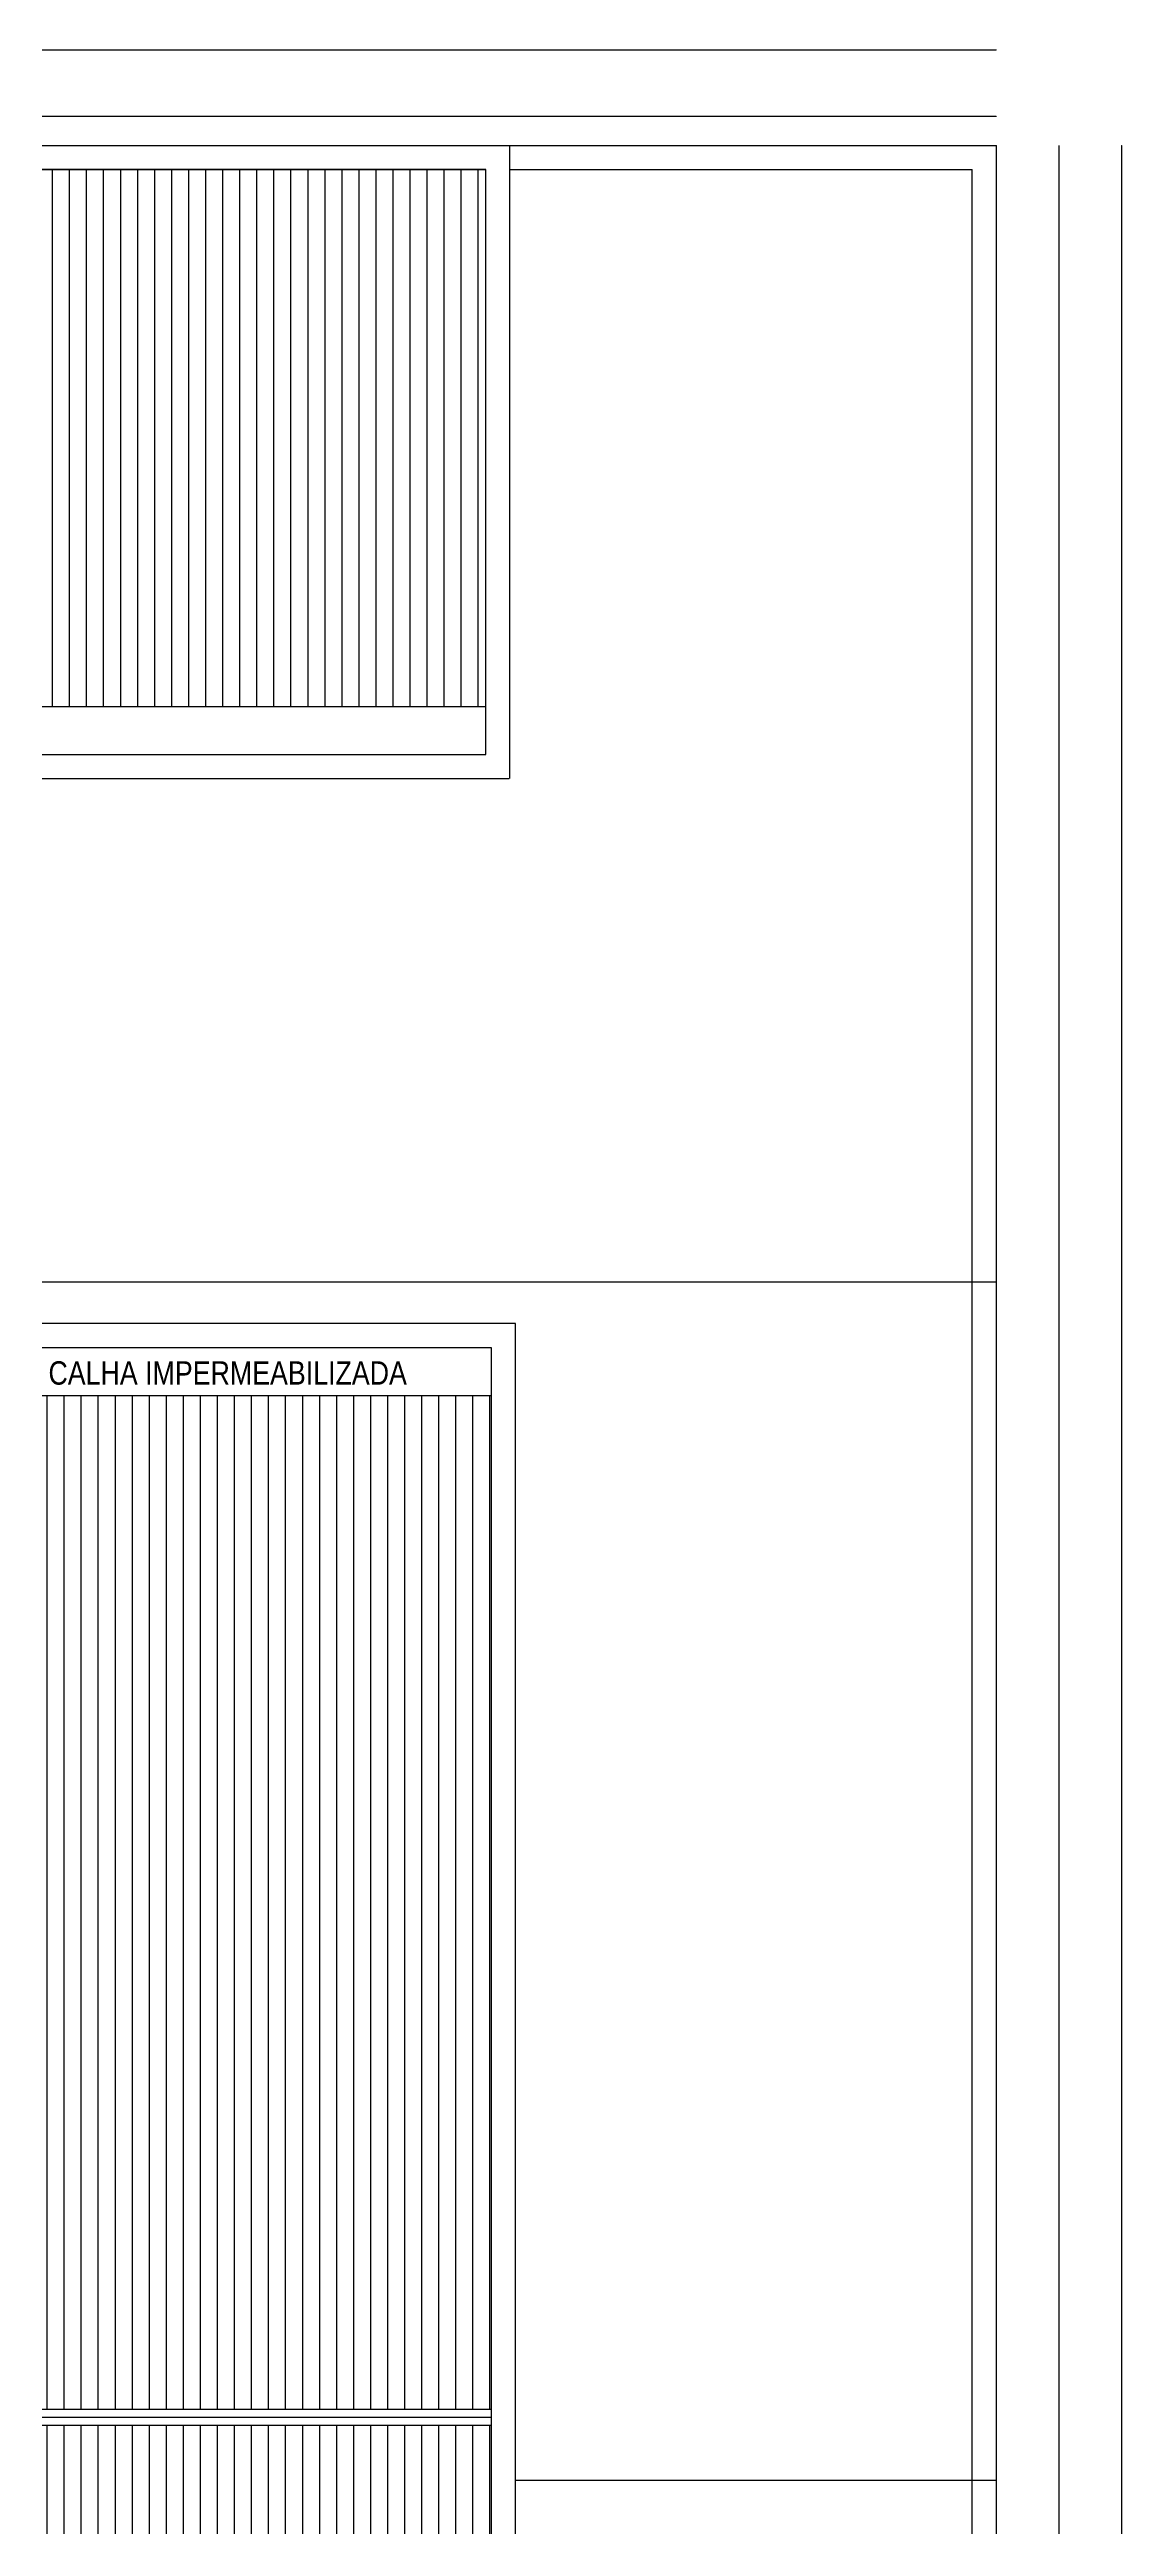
# Model space of a CAD drawing. Header units: millimetres. Extents: x -6300 to 1991, y -4770 to 4545.
# Drawn here: x -3916 to -3247, y 1042 to 2587 of the extents above; entities that cross this region are included whole.
import ezdxf
from ezdxf.enums import TextEntityAlignment as Align

# ---------------------------------------------------------------- set-up
doc = ezdxf.new("R2010")
doc.units = ezdxf.units.MM
doc.header["$LTSCALE"] = 20
doc.header["$MEASUREMENT"] = 0
doc.linetypes.add('HIDDEN2', pattern=[0.1875, 0.125, -0.0625])
doc.layers.get('0').update_dxf_attribs({"linetype": 'CONTINUOUS'})
doc.layers.get('DEFPOINTS').update_dxf_attribs({"linetype": 'CONTINUOUS'})
for name, color, linetype in [('COTA', 7, 'CONTINUOUS'), ('E-txt-g', 3, 'CONTINUOUS'), ('LAYER7', 4, 'CONTINUOUS')]:
    doc.layers.add(name, color=color, linetype=linetype)
for name, color, linetype, lineweight in [('E-Pen-C', 4, 'CONTINUOUS', 15), ('E-Pen-G', 3, 'CONTINUOUS', 30), ('E-Txt-W', 7, 'CONTINUOUS', 20)]:
    doc.layers.add(name, color=color, linetype=linetype, lineweight=lineweight)
doc.styles.add('F2', font='ARIALN.TTF')
doc.styles.add('REG60', font='romans.shx', dxfattribs={"width": 0.8, "height": 0.15})
doc.styles.add('REG80', font='romans.shx', dxfattribs={"width": 0.8, "height": 0.2})
doc.dimstyles.new('DIMENSION-1', dxfattribs={"dimtxt": 0.145, "dimasz": 0.07, "dimexe": 1, "dimexo": 0, "dimgap": 0.12, "dimtad": 1, "dimzin": 7, "dimdsep": 46, "dimtxsty": 'F2', "dimblk1": 'TRACO', "dimblk2": 'TRACO', "dimsah": 1, "dimcen": 1, "dimse1": 1, "dimse2": 1, "dimclrd": 4, "dimclre": 256, "dimclrt": 4, "dimadec": 8, "dimazin": 0, "dimtfac": 1, "dimtix": 1, "dimtmove": 2, "dimatfit": 3, "dimldrblk": 'TRACO', "dimfxl": 1, "dimtolj": 1, "dimtzin": 0, "dimarcsym": 0})
pattern_1 = [(90, (-152252.799, -8928.696), (-10.625, 1e-15), [])]

# ---------------------------------------------------------------- blocks, each defined once
blk = doc.blocks.new('TXT-AMB75')
at = {"layer": 'E-txt-g', "style": 'REG80', "width": 0.8, "flags": 8}
blk.add_attdef('TXT', text='', height=0.2, dxfattribs=at).set_placement((0.005, 0.296), align=Align.CENTER)
at = {"layer": 'E-Txt-W', "style": 'REG60', "width": 0.8, "flags": 8}
blk.add_attdef('TXT', text='', height=0.15, dxfattribs=at).set_placement((0.005, 0.027), align=Align.CENTER)
blk = doc.blocks.new('TRACO')
at = {"layer": 'E-Pen-C'}
for p, q in [((-1, 0), (1, 0)), ((0, 1), (0, -1))]:
    blk.add_line(p, q, dxfattribs=at)
at = {"layer": 'E-Pen-G'}
blk.add_line((0, 0), (0, 0), dxfattribs=at)
blk = doc.blocks.new('*D945')
at = {"layer": 'COTA', "color": 4, "linetype": 'Continuous', "lineweight": -2}
blk.add_line((-3285.8, 767.2), (-3285.8, 1109.5), dxfattribs=at)
at = {"layer": 'DEFPOINTS', "color": 0, "linetype": 'Continuous'}
for p in [(-3640, 1109.6, -183), (-3285.8, 1109.6), (-3625, 767.1, -183)]:
    blk.add_point(p, dxfattribs=at)
at = {"layer": 'COTA', "color": 4, "linetype": 'Continuous', "lineweight": -2, "xscale": 0.07, "yscale": 0.07, "zscale": 0.07}
for p, rotation in [((-3285.8, 1109.6), 90), ((-3285.8, 767.1), 270)]:
    blk.add_blockref('TRACO', p, dxfattribs=dict(at, rotation=rotation))
at = {"layer": 'COTA', "color": 4, "linetype": 'Continuous', "insert": (-3286, 938.3), "char_height": 0.145, "attachment_point": 5, "rotation": 90, "style": 'F2'}
blk.add_mtext('\\A1;342.50', dxfattribs=at)
blk = doc.blocks.new('*D946')
at = {"layer": 'COTA', "color": 4, "linetype": 'Continuous', "lineweight": -2}
blk.add_line((-3285.8, 1109.7), (-3285.8, 1777), dxfattribs=at)
at = {"layer": 'DEFPOINTS', "color": 0, "linetype": 'Continuous'}
for p in [(-3640, 1777.1, -183), (-3285.8, 1777.1), (-3640, 1109.6, -183)]:
    blk.add_point(p, dxfattribs=at)
at = {"layer": 'COTA', "color": 4, "linetype": 'Continuous', "lineweight": -2, "xscale": 0.07, "yscale": 0.07, "zscale": 0.07}
for p, rotation in [((-3285.8, 1777.1), 90), ((-3285.8, 1109.6), 270)]:
    blk.add_blockref('TRACO', p, dxfattribs=dict(at, rotation=rotation))
at = {"layer": 'COTA', "color": 4, "linetype": 'Continuous', "insert": (-3286, 1443.3), "char_height": 0.145, "attachment_point": 5, "rotation": 90, "style": 'F2'}
blk.add_mtext('\\A1;667.50', dxfattribs=at)
blk = doc.blocks.new('*D947')
at = {"layer": 'COTA', "color": 4, "linetype": 'Continuous', "lineweight": -2}
blk.add_line((-3285.8, 1777.2), (-3285.8, 1792), dxfattribs=at)
at = {"layer": 'DEFPOINTS', "color": 0, "linetype": 'Continuous'}
for p in [(-3640, 1777.1, -183), (-3625, 1792.1, -183), (-3285.8, 1792.1)]:
    blk.add_point(p, dxfattribs=at)
at = {"layer": 'COTA', "color": 4, "linetype": 'Continuous', "lineweight": -2, "xscale": 0.07, "yscale": 0.07, "zscale": 0.07}
for p, rotation in [((-3285.8, 1792.1), 90), ((-3285.8, 1777.1), 270)]:
    blk.add_blockref('TRACO', p, dxfattribs=dict(at, rotation=rotation))
at = {"layer": 'COTA', "color": 4, "linetype": 'Continuous', "insert": (-3286, 1784.6), "char_height": 0.145, "attachment_point": 5, "rotation": 90, "style": 'F2'}
blk.add_mtext('\\A1;15.00', dxfattribs=at)
blk = doc.blocks.new('*D948')
at = {"layer": 'COTA', "color": 4, "linetype": 'Continuous', "lineweight": -2}
blk.add_line((-3285.8, 1792.2), (-3285.8, 2132), dxfattribs=at)
at = {"layer": 'DEFPOINTS', "color": 0, "linetype": 'Continuous'}
for p in [(-3625, 2132.1, -207.6), (-3285.8, 2132.1), (-3625, 1792.1, -183)]:
    blk.add_point(p, dxfattribs=at)
at = {"layer": 'COTA', "color": 4, "linetype": 'Continuous', "lineweight": -2, "xscale": 0.07, "yscale": 0.07, "zscale": 0.07}
for p, rotation in [((-3285.8, 2132.1), 90), ((-3285.8, 1792.1), 270)]:
    blk.add_blockref('TRACO', p, dxfattribs=dict(at, rotation=rotation))
at = {"layer": 'COTA', "color": 4, "linetype": 'Continuous', "insert": (-3286, 1962.1), "char_height": 0.145, "attachment_point": 5, "rotation": 90, "style": 'F2'}
blk.add_mtext('\\A1;340.00', dxfattribs=at)
blk = doc.blocks.new('*D949')
at = {"layer": 'COTA', "color": 4, "linetype": 'Continuous', "lineweight": -2}
blk.add_line((-3285.8, 2132.2), (-3285.8, 2147), dxfattribs=at)
at = {"layer": 'DEFPOINTS', "color": 0, "linetype": 'Continuous'}
for p in [(-3643.5, 2147.1, -207.6), (-3285.8, 2147.1), (-3625, 2132.1, -207.6)]:
    blk.add_point(p, dxfattribs=at)
at = {"layer": 'COTA', "color": 4, "linetype": 'Continuous', "lineweight": -2, "xscale": 0.07, "yscale": 0.07, "zscale": 0.07}
for p, rotation in [((-3285.8, 2147.1), 90), ((-3285.8, 2132.1), 270)]:
    blk.add_blockref('TRACO', p, dxfattribs=dict(at, rotation=rotation))
at = {"layer": 'COTA', "color": 4, "linetype": 'Continuous', "insert": (-3286, 2139.6), "char_height": 0.145, "attachment_point": 5, "rotation": 90, "style": 'F2'}
blk.add_mtext('\\A1;15.00', dxfattribs=at)
blk = doc.blocks.new('*D950')
at = {"layer": 'COTA', "color": 4, "linetype": 'Continuous', "lineweight": -2}
blk.add_line((-3285.8, 2147.2), (-3285.8, 2512), dxfattribs=at)
at = {"layer": 'DEFPOINTS', "color": 0, "linetype": 'Continuous'}
for p in [(-3628.5, 2512.1, -183), (-3285.8, 2512.1), (-3643.5, 2147.1, -207.6)]:
    blk.add_point(p, dxfattribs=at)
at = {"layer": 'COTA', "color": 4, "linetype": 'Continuous', "lineweight": -2, "xscale": 0.07, "yscale": 0.07, "zscale": 0.07}
for p, rotation in [((-3285.8, 2512.1), 90), ((-3285.8, 2147.1), 270)]:
    blk.add_blockref('TRACO', p, dxfattribs=dict(at, rotation=rotation))
at = {"layer": 'COTA', "color": 4, "linetype": 'Continuous', "insert": (-3286, 2329.6), "char_height": 0.145, "attachment_point": 5, "rotation": 90, "style": 'F2'}
blk.add_mtext('\\A1;365.00', dxfattribs=at)
blk = doc.blocks.new('*D951')
at = {"layer": 'COTA', "color": 4, "linetype": 'Continuous', "lineweight": -2}
blk.add_line((-3285.8, 2512.2), (-3285.8, 2527), dxfattribs=at)
at = {"layer": 'DEFPOINTS', "color": 0, "linetype": 'Continuous'}
for p in [(-3629.3, 2527.1, -207.6), (-3285.8, 2527.1), (-3628.5, 2512.1, -183)]:
    blk.add_point(p, dxfattribs=at)
at = {"layer": 'COTA', "color": 4, "linetype": 'Continuous', "lineweight": -2, "xscale": 0.07, "yscale": 0.07, "zscale": 0.07}
for p, rotation in [((-3285.8, 2527.1), 90), ((-3285.8, 2512.1), 270)]:
    blk.add_blockref('TRACO', p, dxfattribs=dict(at, rotation=rotation))
at = {"layer": 'COTA', "color": 4, "linetype": 'Continuous', "insert": (-3286, 2519.6), "char_height": 0.145, "attachment_point": 5, "rotation": 90, "style": 'F2'}
blk.add_mtext('\\A1;15.00', dxfattribs=at)
blk = doc.blocks.new('*D952')
at = {"layer": 'COTA', "color": 4, "linetype": 'Continuous', "lineweight": -2}
blk.add_line((-3247, 2527), (-3247, 427.2), dxfattribs=at)
at = {"layer": 'DEFPOINTS', "color": 0, "linetype": 'Continuous'}
for p in [(-3325, 2527.1, -183), (-3325, 427.1, -183), (-3247, 427.1)]:
    blk.add_point(p, dxfattribs=at)
at = {"layer": 'COTA', "color": 4, "linetype": 'Continuous', "lineweight": -2, "xscale": 0.07, "yscale": 0.07, "zscale": 0.07}
for p, rotation in [((-3247, 2527.1), 90), ((-3247, 427.1), 270)]:
    blk.add_blockref('TRACO', p, dxfattribs=dict(at, rotation=rotation))
at = {"layer": 'COTA', "color": 4, "linetype": 'Continuous', "insert": (-3247.2, 1477.1), "char_height": 0.145, "attachment_point": 5, "rotation": 90, "style": 'F2'}
blk.add_mtext('\\A1;2100.00', dxfattribs=at)
blk = doc.blocks.new('*D963')
at = {"layer": 'COTA', "color": 4, "linetype": 'Continuous', "lineweight": -2}
blk.add_line((-3325, 1818), (-3624.9, 1818), dxfattribs=at)
at = {"layer": 'DEFPOINTS', "color": 0, "linetype": 'Continuous'}
for p in [(-3625, 1818), (-3625, 1792.1, -183), (-3325, 1788.8, -183)]:
    blk.add_point(p, dxfattribs=at)
at = {"layer": 'COTA', "color": 4, "linetype": 'Continuous', "lineweight": -2, "xscale": 0.07, "yscale": 0.07, "zscale": 0.07, "rotation": 180}
blk.add_blockref('TRACO', (-3625, 1818), dxfattribs=at)
at = {"layer": 'COTA', "color": 4, "linetype": 'Continuous', "lineweight": -2, "xscale": 0.07, "yscale": 0.07, "zscale": 0.07}
blk.add_blockref('TRACO', (-3325, 1818), dxfattribs=at)
at = {"layer": 'COTA', "color": 4, "linetype": 'Continuous', "insert": (-3475, 1818.2), "char_height": 0.145, "attachment_point": 5, "style": 'F2'}
blk.add_mtext('\\A1;300.00', dxfattribs=at)
blk = doc.blocks.new('*D964')
at = {"layer": 'COTA', "color": 4, "linetype": 'Continuous', "lineweight": -2}
blk.add_line((-3625, 1818), (-3639.9, 1818), dxfattribs=at)
at = {"layer": 'DEFPOINTS', "color": 0, "linetype": 'Continuous'}
for p in [(-3640, 1818), (-3640, 1777.1, -183), (-3625, 1792.1, -183)]:
    blk.add_point(p, dxfattribs=at)
at = {"layer": 'COTA', "color": 4, "linetype": 'Continuous', "lineweight": -2, "xscale": 0.07, "yscale": 0.07, "zscale": 0.07, "rotation": 180}
blk.add_blockref('TRACO', (-3640, 1818), dxfattribs=at)
at = {"layer": 'COTA', "color": 4, "linetype": 'Continuous', "lineweight": -2, "xscale": 0.07, "yscale": 0.07, "zscale": 0.07}
blk.add_blockref('TRACO', (-3625, 1818), dxfattribs=at)
at = {"layer": 'COTA', "color": 4, "linetype": 'Continuous', "insert": (-3632.5, 1818.2), "char_height": 0.145, "attachment_point": 5, "style": 'F2'}
blk.add_mtext('\\A1;15.00', dxfattribs=at)
blk = doc.blocks.new('*D965')
at = {"layer": 'COTA', "color": 4, "linetype": 'Continuous', "lineweight": -2}
blk.add_line((-3640, 1818), (-3989.9, 1818), dxfattribs=at)
at = {"layer": 'DEFPOINTS', "color": 0, "linetype": 'Continuous'}
for p in [(-3990, 1818), (-3990, 1777.1, -183), (-3640, 1777.1, -183)]:
    blk.add_point(p, dxfattribs=at)
at = {"layer": 'COTA', "color": 4, "linetype": 'Continuous', "lineweight": -2, "xscale": 0.07, "yscale": 0.07, "zscale": 0.07, "rotation": 180}
blk.add_blockref('TRACO', (-3990, 1818), dxfattribs=at)
at = {"layer": 'COTA', "color": 4, "linetype": 'Continuous', "lineweight": -2, "xscale": 0.07, "yscale": 0.07, "zscale": 0.07}
blk.add_blockref('TRACO', (-3640, 1818), dxfattribs=at)
at = {"layer": 'COTA', "color": 4, "linetype": 'Continuous', "insert": (-3815, 1818.2), "char_height": 0.145, "attachment_point": 5, "style": 'F2'}
blk.add_mtext('\\A1;350.00', dxfattribs=at)
blk = doc.blocks.new('*D972')
at = {"layer": 'COTA', "color": 4, "linetype": 'Continuous', "lineweight": -2}
blk.add_line((-3325, 2545.1), (-3339.9, 2545.1), dxfattribs=at)
at = {"layer": 'DEFPOINTS', "color": 0, "linetype": 'Continuous'}
for p in [(-3340, 2545.1), (-3325, 2527.1, -183), (-3340, 2512.1, -183)]:
    blk.add_point(p, dxfattribs=at)
at = {"layer": 'COTA', "color": 4, "linetype": 'Continuous', "lineweight": -2, "xscale": 0.07, "yscale": 0.07, "zscale": 0.07, "rotation": 180}
blk.add_blockref('TRACO', (-3340, 2545.1), dxfattribs=at)
at = {"layer": 'COTA', "color": 4, "linetype": 'Continuous', "lineweight": -2, "xscale": 0.07, "yscale": 0.07, "zscale": 0.07}
blk.add_blockref('TRACO', (-3325, 2545.1), dxfattribs=at)
at = {"layer": 'COTA', "color": 4, "linetype": 'Continuous', "insert": (-3332.5, 2545.3), "char_height": 0.145, "attachment_point": 5, "style": 'F2'}
blk.add_mtext('\\A1;15.00', dxfattribs=at)
blk = doc.blocks.new('*D973')
at = {"layer": 'COTA', "color": 4, "linetype": 'Continuous', "lineweight": -2}
blk.add_line((-3340, 2545.1), (-3628.5, 2545.1), dxfattribs=at)
at = {"layer": 'DEFPOINTS', "color": 0, "linetype": 'Continuous'}
for p in [(-3628.5, 2545.1), (-3628.5, 2527.1, -207.6), (-3340, 2512.1, -183)]:
    blk.add_point(p, dxfattribs=at)
at = {"layer": 'COTA', "color": 4, "linetype": 'Continuous', "lineweight": -2, "xscale": 0.07, "yscale": 0.07, "zscale": 0.07, "rotation": 180}
blk.add_blockref('TRACO', (-3628.5, 2545.1), dxfattribs=at)
at = {"layer": 'COTA', "color": 4, "linetype": 'Continuous', "lineweight": -2, "xscale": 0.07, "yscale": 0.07, "zscale": 0.07}
blk.add_blockref('TRACO', (-3340, 2545.1), dxfattribs=at)
at = {"layer": 'COTA', "color": 4, "linetype": 'Continuous', "insert": (-3484.3, 2545.3), "char_height": 0.145, "attachment_point": 5, "style": 'F2'}
blk.add_mtext('\\A1;288.58', dxfattribs=at)
blk = doc.blocks.new('*D974')
at = {"layer": 'COTA', "color": 4, "linetype": 'Continuous', "lineweight": -2}
blk.add_line((-3628.6, 2545.1), (-3643.5, 2545.1), dxfattribs=at)
at = {"layer": 'DEFPOINTS', "color": 0, "linetype": 'Continuous'}
for p in [(-3643.5, 2545.1), (-3628.5, 2527.1, -207.6), (-3643.5, 2512.1, -183)]:
    blk.add_point(p, dxfattribs=at)
at = {"layer": 'COTA', "color": 4, "linetype": 'Continuous', "lineweight": -2, "xscale": 0.07, "yscale": 0.07, "zscale": 0.07, "rotation": 180}
blk.add_blockref('TRACO', (-3643.5, 2545.1), dxfattribs=at)
at = {"layer": 'COTA', "color": 4, "linetype": 'Continuous', "lineweight": -2, "xscale": 0.07, "yscale": 0.07, "zscale": 0.07}
blk.add_blockref('TRACO', (-3628.5, 2545.1), dxfattribs=at)
at = {"layer": 'COTA', "color": 4, "linetype": 'Continuous', "insert": (-3636, 2545.3), "char_height": 0.145, "attachment_point": 5, "style": 'F2'}
blk.add_mtext('\\A1;15.00', dxfattribs=at)
blk = doc.blocks.new('*D975')
at = {"layer": 'COTA', "color": 4, "linetype": 'Continuous', "lineweight": -2}
blk.add_line((-3643.6, 2545.1), (-4393.9, 2545.1), dxfattribs=at)
at = {"layer": 'DEFPOINTS', "color": 0, "linetype": 'Continuous'}
for p in [(-4394, 2545.1), (-4394, 2512.1, -207.6), (-3643.5, 2512.1, -183)]:
    blk.add_point(p, dxfattribs=at)
at = {"layer": 'COTA', "color": 4, "linetype": 'Continuous', "lineweight": -2, "xscale": 0.07, "yscale": 0.07, "zscale": 0.07, "rotation": 180}
blk.add_blockref('TRACO', (-4394, 2545.1), dxfattribs=at)
at = {"layer": 'COTA', "color": 4, "linetype": 'Continuous', "lineweight": -2, "xscale": 0.07, "yscale": 0.07, "zscale": 0.07}
blk.add_blockref('TRACO', (-3643.5, 2545.1), dxfattribs=at)
at = {"layer": 'COTA', "color": 4, "linetype": 'Continuous', "insert": (-4018.8, 2545.3), "char_height": 0.145, "attachment_point": 5, "style": 'F2'}
blk.add_mtext('\\A1;750.43', dxfattribs=at)
blk = doc.blocks.new('*D991')
at = {"layer": 'COTA', "color": 4, "linetype": 'Continuous', "lineweight": -2}
blk.add_line((-5574.9, 2586.7), (-3325, 2586.7), dxfattribs=at)
at = {"layer": 'DEFPOINTS', "color": 0, "linetype": 'Continuous'}
for p in [(-3325, 2586.7), (-5575, 2527.1), (-3325, 2527.1)]:
    blk.add_point(p, dxfattribs=at)
at = {"layer": 'COTA', "color": 4, "linetype": 'Continuous', "lineweight": -2, "xscale": 0.07, "yscale": 0.07, "zscale": 0.07, "rotation": 180}
blk.add_blockref('TRACO', (-5575, 2586.7), dxfattribs=at)
at = {"layer": 'COTA', "color": 4, "linetype": 'Continuous', "lineweight": -2, "xscale": 0.07, "yscale": 0.07, "zscale": 0.07}
blk.add_blockref('TRACO', (-3325, 2586.7), dxfattribs=at)
at = {"layer": 'COTA', "color": 4, "linetype": 'Continuous', "insert": (-4450, 2586.9), "char_height": 0.145, "attachment_point": 5, "style": 'F2'}
blk.add_mtext('\\A1;2250.00', dxfattribs=at)
blk = doc.blocks.new('*D992')
at = {"layer": 'COTA', "color": 4, "linetype": 'Continuous', "lineweight": -2}
blk.add_line((-3624.9, 1070.5), (-3325, 1070.5), dxfattribs=at)
at = {"layer": 'DEFPOINTS', "color": 0, "linetype": 'Continuous'}
for p in [(-3325, 1113), (-3625, 1107.9, 183), (-3325, 1070.5)]:
    blk.add_point(p, dxfattribs=at)
at = {"layer": 'COTA', "color": 4, "linetype": 'Continuous', "lineweight": -2, "xscale": 0.07, "yscale": 0.07, "zscale": 0.07, "rotation": 180}
blk.add_blockref('TRACO', (-3625, 1070.5), dxfattribs=at)
at = {"layer": 'COTA', "color": 4, "linetype": 'Continuous', "lineweight": -2, "xscale": 0.07, "yscale": 0.07, "zscale": 0.07}
blk.add_blockref('TRACO', (-3325, 1070.5), dxfattribs=at)
at = {"layer": 'COTA', "color": 4, "linetype": 'Continuous', "insert": (-3475, 1070.7), "char_height": 0.145, "attachment_point": 5, "style": 'F2'}
blk.add_mtext('\\A1;300.00', dxfattribs=at)

msp = doc.modelspace()

# ---------------------------------------------------------------- hatches: boundary and pattern name
at = {"layer": 'LAYER7', "linetype": 'Continuous'}
h = msp.add_hatch(dxfattribs=at)
h.set_pattern_fill('ANSI31', color=8, scale=85, angle=45, style=0)
h.set_pattern_definition([(90, (-155118.212, -11432.092), (-10.625, 1e-15), [])])
h.paths.add_polyline_path([(-3983.064, 2316.959), (-4022.783, 2294.027), (-4062.503, 2316.959), (-4045.715, 2316.959), (-4045.715, 2332.247), (-3999.851, 2332.247), (-3999.851, 2316.959)], flags=16)
h.paths.add_polyline_path([(-4097.132, 2341.361), (-3945.966, 2341.361), (-3945.966, 2374.434), (-4097.132, 2374.434)], flags=24)
h.paths.add_polyline_path([(-4118.579, 2371.062), (-3924.519, 2371.062), (-3924.519, 2393.693), (-4118.579, 2393.693)], flags=24)
h.paths.add_polyline_path([(-3643.549, 2512.092), (-3668.975, 2512.092), (-3668.975, 2177.092), (-3643.549, 2177.092)])
h.paths.add_polyline_path([(-3683.975, 2512.092), (-4353.975, 2512.092), (-4353.975, 2187.092), (-3683.975, 2187.092)])
h.paths.add_polyline_path([(-4368.975, 2512.092), (-4393.975, 2512.092), (-4393.975, 2177.092), (-4368.975, 2177.092)])
h.paths.add_polyline_path([(-3668.975, 2512.092), (-3683.975, 2512.092), (-3683.975, 2187.092), (-4353.975, 2187.092), (-4353.975, 2512.092), (-4368.975, 2512.092), (-4368.975, 2177.092), (-3668.975, 2177.092)])
h = msp.add_hatch(dxfattribs=at)
h.set_pattern_fill('ANSI31', color=4, scale=85, angle=45, style=0)
h.set_pattern_definition(pattern_1)
h.paths.add_polyline_path([(-3639.973, 1747.092), (-3989.973, 1747.092), (-3989.973, 1512.092), (-3989.973, 1482.092), (-4208.38, 1482.092), (-4208.38, 1114.592), (-3639.973, 1114.592)])
h.paths.add_polyline_path([(-3948.321, 1321.508), (-3965.108, 1321.508), (-3965.108, 1306.22), (-4010.972, 1306.22), (-4010.972, 1321.508), (-4027.76, 1321.508), (-3988.04, 1344.44)], flags=16)
h.paths.add_polyline_path([(-4208.38, 1482.092), (-4570.038, 1482.092), (-4570.038, 1114.592), (-4208.38, 1114.592)])
h.paths.add_polyline_path([(-4456.901, 1321.508), (-4473.688, 1321.508), (-4473.688, 1306.22), (-4519.552, 1306.22), (-4519.552, 1321.508), (-4536.34, 1321.508), (-4496.62, 1344.44)], flags=16)
h.paths.add_polyline_path([(-4570.038, 1482.092), (-4909.973, 1482.092), (-4909.973, 1114.592), (-4570.038, 1114.592)])
h.paths.add_polyline_path([(-4062.389, 1238.207), (-3911.223, 1238.207), (-3911.223, 1271.28), (-4062.389, 1271.28)], flags=24)
h.paths.add_polyline_path([(-4062.045, 1267.908), (-3911.566, 1267.908), (-3911.566, 1290.539), (-4062.045, 1290.539)], flags=24)
h.paths.add_polyline_path([(-3951.311, 1624.914), (-3951.311, 1664.497), (-3981.498, 1664.497), (-3981.498, 1624.914)], flags=24)
h.paths.add_polyline_path([(-4570.969, 1238.207), (-4419.803, 1238.207), (-4419.803, 1271.28), (-4570.969, 1271.28)], flags=9)
h.paths.add_polyline_path([(-4570.626, 1267.908), (-4420.146, 1267.908), (-4420.146, 1290.539), (-4570.626, 1290.539)], flags=9)
h.paths.add_polyline_path([(-4286.371, 1291.352), (-4286.371, 1330.935), (-4316.558, 1330.935), (-4316.558, 1291.352)], flags=24)
h = msp.add_hatch(dxfattribs=at)
h.set_pattern_fill('ANSI31', color=4, scale=85, angle=45, style=0)
h.set_pattern_definition(pattern_1)
h.paths.add_polyline_path([(-3884.973, 702.479), (-4208.38, 702.474), (-4208.38, 472.092), (-3884.973, 472.092), (-3884.973, 577.092)])
h.paths.add_polyline_path([(-3639.973, 1104.592), (-4208.38, 1104.592), (-4208.38, 702.474), (-3884.973, 702.479), (-3884.973, 767.092), (-3884.973, 797.092), (-3639.973, 797.092)])
h.paths.add_polyline_path([(-4095.526, 814.453), (-4095.526, 799.165), (-4078.738, 799.165), (-4118.458, 776.233), (-4158.177, 799.165), (-4141.39, 799.165), (-4141.39, 814.453)], flags=16)
h.paths.add_polyline_path([(-4208.38, 1104.592), (-4570.038, 1104.592), (-4570.038, 702.469), (-4208.38, 702.474)])
h.paths.add_polyline_path([(-4570.038, 1104.592), (-4909.973, 1104.592), (-4909.973, 1067.092), (-5072.973, 1067.092), (-5174.646, 965.419), (-5174.646, 702.459), (-4570.038, 702.469)])
h.paths.add_polyline_path([(-4702.054, 819.149), (-4702.054, 803.861), (-4685.266, 803.861), (-4724.986, 780.929), (-4764.705, 803.861), (-4747.918, 803.861), (-4747.918, 819.149)], flags=16)
h.paths.add_polyline_path([(-4570.038, 702.469), (-5174.646, 702.459), (-5174.646, 622.092), (-4570.038, 622.092)])
h.paths.add_polyline_path([(-4208.38, 702.474), (-4570.038, 702.469), (-4570.038, 622.092), (-4219.973, 622.092), (-4219.973, 592.092), (-4219.973, 472.092), (-4208.38, 472.092)])
h.paths.add_polyline_path([(-4192.806, 823.566), (-4041.64, 823.566), (-4041.64, 856.64), (-4192.806, 856.64)], flags=24)
h.paths.add_polyline_path([(-4192.463, 853.267), (-4041.983, 853.267), (-4041.983, 875.898), (-4192.463, 875.898)], flags=24)
h.paths.add_polyline_path([(-4286.371, 831.095), (-4286.371, 870.678), (-4316.558, 870.678), (-4316.558, 831.095)], flags=24)
h.paths.add_polyline_path([(-4799.334, 828.263), (-4648.168, 828.263), (-4648.168, 861.336), (-4799.334, 861.336)], flags=24)
h.paths.add_polyline_path([(-4798.991, 857.964), (-4648.512, 857.964), (-4648.512, 880.595), (-4798.991, 880.595)], flags=24)
h.paths.add_polyline_path([(-5197.739, 826.744), (-5167.394, 826.744), (-5167.394, 856.931), (-5197.739, 856.931)], flags=9)

# ---------------------------------------------------------------- linework, layer by layer
at = {"color": 6}
for p, q in [((-3628.549, 2132.092, -24.654), (-3628.549, 2527.092, -24.654)), ((-3643.549, 2512.092, -24.654), (-4393.975, 2512.092, -24.654)), ((-3643.549, 2147.092, -24.654), (-3643.549, 2512.092, -24.654)), ((-4393.975, 2177.092, -24.654), (-3643.549, 2177.092, -24.654)), ((-4393.975, 2147.092, -24.654), (-3643.549, 2147.092, -24.654)), ((-4408.975, 2132.092, -24.654), (-3628.975, 2132.092, -24.654))]:
    msp.add_line(p, q, dxfattribs=at)
at = {"layer": 'COTA', "color": 6, "linetype": 'Continuous'}
for p, q in [((-4408.975, 2527.092), (-3628.549, 2527.092, -24.654)), ((-4393.975, 2512.092), (-3643.549, 2512.092)), ((-3639.973, 1747.092), (-3989.973, 1747.092)), ((-3639.973, 1114.592), (-4909.973, 1114.592)), ((-3639.973, 1104.592), (-4909.973, 1104.592))]:
    msp.add_line(p, q, dxfattribs=at)
at = {"layer": 'COTA', "color": 7, "linetype": 'Continuous'}
for p, q in [((-3628.549, 2527.092, -24.654), (-3324.973, 2527.092)), ((-3324.973, 427.092), (-3324.973, 2527.092)), ((-3628.549, 2512.092), (-3339.973, 2512.092)), ((-3339.973, 442.092), (-3339.973, 2512.092)), ((-3639.973, 1109.592), (-4909.973, 1109.592))]:
    msp.add_line(p, q, dxfattribs=at)
at = {"layer": 'COTA', "color": 8, "linetype": 'HIDDEN2'}
msp.add_line((-4353.975, 2177.092, -24.654), (-3683.975, 2177.092, -24.654), dxfattribs=at)
at = {"layer": 'COTA', "color": 5, "linetype": 'Continuous'}
for p, q in [((-3624.973, 1792.092), (-4004.973, 1792.092)), ((-3639.973, 1777.092), (-3989.973, 1777.092)), ((-3639.973, 767.092), (-3639.973, 1777.092)), ((-3624.973, 767.092, 182.961), (-3624.973, 1792.092, 182.961)), ((-3624.973, 1364.716), (-3624.973, 1792.092))]:
    msp.add_line(p, q, dxfattribs=at)
at = {"layer": 'COTA', "color": 8, "linetype": 'Continuous'}
msp.add_line((-3624.973, 1527.092, 182.961), (-3624.973, 1662.092, 182.961), dxfattribs=at)

# ---------------------------------------------------------------- block references
at = {"color": 6}
ref = msp.add_blockref('TXT-AMB75', (-3804.981, 1728.02, 147.309), dxfattribs=dict(at, xscale=72.9, yscale=72.9, zscale=72.9))
ref.add_attrib('TXT', 'CALHA IMPERMEABILIZADA', dxfattribs={"layer": 'E-txt-g', "color": 2, "height": 14.58, "style": 'F2'}).set_placement((-3804.583, 1754.026, 147.309), align=Align.CENTER)

# ---------------------------------------------------------------- dimensions: what is measured, and where the dimension line sits
at = {"layer": 'COTA', "color": 7, "linetype": 'Continuous'}
for base, p1, p2, picture, middle in [((-3324.973, 2586.677), (-5574.973, 2527.092), (-3324.973, 2527.092), '*D991', (-4449.973, 2586.871)), ((-4393.975, 2545.056, 182.961), (-3643.549, 2512.092), (-4393.975, 2512.092, -24.654), '*D975', (-4018.762, 2545.25, 182.961)), ((-3643.549, 2545.056, 182.961), (-3628.549, 2527.092, -24.654), (-3643.549, 2512.092), '*D974', (-3636.049, 2545.25, 182.961)), ((-3628.549, 2545.056, 182.961), (-3339.973, 2512.092), (-3628.549, 2527.092, -24.654), '*D973', (-3484.261, 2545.25, 182.961)), ((-3339.973, 2545.056, 182.961), (-3324.973, 2527.092), (-3339.973, 2512.092), '*D972', (-3332.473, 2545.25, 182.961)), ((-3989.973, 1818.03, 182.961), (-3639.973, 1777.092), (-3989.973, 1777.092), '*D965', (-3814.973, 1818.224, 182.961)), ((-3639.973, 1818.03, 182.961), (-3624.973, 1792.092), (-3639.973, 1777.092), '*D964', (-3632.473, 1818.224, 182.961)), ((-3624.973, 1818.03, 182.961), (-3324.973, 1788.848), (-3624.973, 1792.092), '*D963', (-3474.973, 1818.224, 182.961)), ((-3324.973, 1070.548), (-3624.973, 1107.88, 182.961), (-3324.973, 1112.971), '*D992', (-3474.973, 1070.742))]:
    dim = msp.add_linear_dim(base=base, p1=p1, p2=p2, dimstyle='DIMENSION-1', override={"dimadec": 0, "dimfxl": 0.06}, dxfattribs=at)
    dim.commit()
    dim.dimension.update_dxf_attribs({"geometry": picture, "text_midpoint": middle})
for base, p1, p2, picture, middle in [((-3285.779, 2527.092, 182.961), (-3628.549, 2512.092), (-3629.327, 2527.092, -24.63), '*D951', (-3285.973, 2519.592, 182.961)), ((-3246.996, 427.092, 182.961), (-3324.973, 2527.092), (-3324.973, 427.092), '*D952', (-3247.19, 1477.092, 182.961)), ((-3285.779, 2512.092, 182.961), (-3643.549, 2147.092, -24.654), (-3628.549, 2512.092), '*D950', (-3285.973, 2329.592, 182.961)), ((-3285.779, 2147.092, 182.961), (-3624.973, 2132.092, -24.654), (-3643.549, 2147.092, -24.654), '*D949', (-3285.973, 2139.592, 182.961)), ((-3285.779, 2132.092, 182.961), (-3624.973, 1792.092), (-3624.973, 2132.092, -24.654), '*D948', (-3285.973, 1962.092, 182.961)), ((-3285.779, 1792.092, 182.961), (-3639.973, 1777.092), (-3624.973, 1792.092), '*D947', (-3285.973, 1784.592, 182.961)), ((-3285.779, 1777.092, 182.961), (-3639.973, 1109.592), (-3639.973, 1777.092), '*D946', (-3285.973, 1443.342, 182.961)), ((-3285.779, 1109.592, 182.961), (-3624.973, 767.092), (-3639.973, 1109.592), '*D945', (-3285.973, 938.342, 182.961))]:
    dim = msp.add_linear_dim(base=base, p1=p1, p2=p2, angle=90, dimstyle='DIMENSION-1', override={"dimadec": 0, "dimfxl": 0.06}, dxfattribs=at)
    dim.commit()
    dim.dimension.update_dxf_attribs({"geometry": picture, "text_midpoint": middle})

doc.saveas('drawing.dxf')
